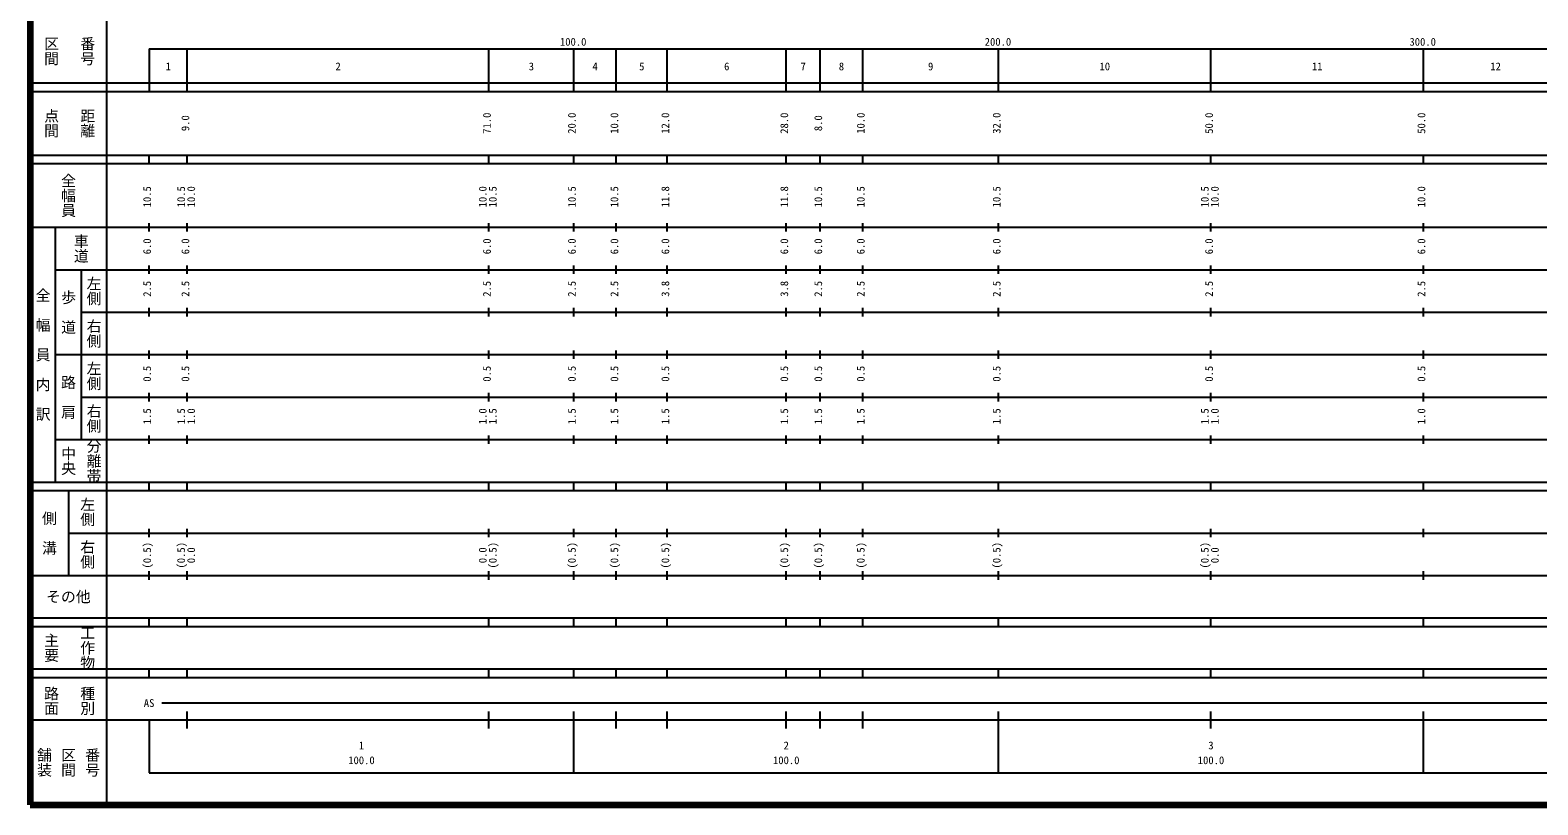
# Model space of a CAD drawing. Units: millimetres on the paper, enlarged 1000 times. Extents: x 40000 to 680000, y 20000 to 380000.
# Drawn here: x 40000 to 394951, y 20000 to 202409 of the extents above; entities that cross this region are included whole.
import ezdxf
from ezdxf.enums import TextEntityAlignment as Align

# ---------------------------------------------------------------- set-up
doc = ezdxf.new("R2010")
doc.units = ezdxf.units.MM
doc.header["$LTSCALE"] = 1000
doc.layers.add('M-TTL', color=2, linetype='Continuous', lineweight=140)
doc.layers.add('M-TTL-BAND', color=7, linetype='Continuous', lineweight=25)
doc.styles.add('@ＭＳ ゴシック', font='')
doc.styles.add('ＭＳ ゴシック', font='')
doc.styles.get('@ＭＳ ゴシック').set_extended_font_data('@MS Gothic')
doc.styles.get('ＭＳ ゴシック').set_extended_font_data('MS Gothic')

msp = doc.modelspace()

# ---------------------------------------------------------------- linework, layer by layer
at = {"layer": 'M-TTL'}
for p, q in [((40000, 380000), (40000, 20000)), ((40000, 20000), (680000, 20000))]:
    msp.add_line(p, q, dxfattribs=at)
at = {"layer": 'M-TTL-BAND'}
for p, q in [((58000, 370000), (58000, 20000)), ((68000, 198000), (579000, 198000)), ((68000, 198000), (68000, 188000)), ((77000, 188000), (77000, 198000)), ((148000, 188000), (148000, 198000)), ((168000, 188000), (168000, 198000)), ((178000, 188000), (178000, 198000)), ((190000, 188000), (190000, 198000)), ((218000, 188000), (218000, 198000)), ((226000, 188000), (226000, 198000)), ((236000, 188000), (236000, 198000)), ((268000, 188000), (268000, 198000)), ((318000, 188000), (318000, 198000)), ((368000, 188000), (368000, 198000)), ((40000, 190000), (579000, 190000)), ((40000, 188000), (579000, 188000)), ((40000, 173000), (579000, 173000)), ((40000, 171000), (579000, 171000)), ((68000, 171000), (68000, 173000)), ((77000, 171000), (77000, 173000)), ((148000, 171000), (148000, 173000)), ((168000, 171000), (168000, 173000)), ((178000, 171000), (178000, 173000)), ((190000, 171000), (190000, 173000)), ((218000, 171000), (218000, 173000)), ((226000, 171000), (226000, 173000)), ((236000, 171000), (236000, 173000)), ((268000, 171000), (268000, 173000)), ((318000, 171000), (318000, 173000)), ((368000, 171000), (368000, 173000)), ((68000, 155000), (68000, 157000)), ((77000, 155000), (77000, 157000)), ((148000, 155000), (148000, 157000)), ((168000, 155000), (168000, 157000)), ((178000, 155000), (178000, 157000)), ((190000, 155000), (190000, 157000)), ((218000, 155000), (218000, 157000)), ((226000, 155000), (226000, 157000)), ((236000, 155000), (236000, 157000)), ((268000, 155000), (268000, 157000)), ((318000, 155000), (318000, 157000)), ((368000, 155000), (368000, 157000)), ((40000, 156000), (579000, 156000)), ((46000, 96000), (46000, 156000)), ((46000, 146000), (579000, 146000)), ((52000, 146000), (52000, 106000)), ((68000, 145000), (68000, 147000)), ((77000, 145000), (77000, 147000)), ((148000, 145000), (148000, 147000)), ((168000, 145000), (168000, 147000)), ((178000, 145000), (178000, 147000)), ((190000, 145000), (190000, 147000)), ((218000, 145000), (218000, 147000)), ((226000, 145000), (226000, 147000)), ((236000, 145000), (236000, 147000)), ((268000, 145000), (268000, 147000)), ((318000, 145000), (318000, 147000)), ((368000, 145000), (368000, 147000)), ((52000, 136000), (579000, 136000)), ((68000, 135000), (68000, 137000)), ((77000, 135000), (77000, 137000)), ((148000, 135000), (148000, 137000)), ((168000, 135000), (168000, 137000)), ((178000, 135000), (178000, 137000)), ((190000, 135000), (190000, 137000)), ((218000, 135000), (218000, 137000)), ((226000, 135000), (226000, 137000)), ((236000, 135000), (236000, 137000)), ((268000, 135000), (268000, 137000)), ((318000, 135000), (318000, 137000)), ((368000, 135000), (368000, 137000)), ((46000, 126000), (579000, 126000)), ((68000, 125000), (68000, 127000)), ((77000, 125000), (77000, 127000)), ((148000, 125000), (148000, 127000)), ((168000, 125000), (168000, 127000)), ((178000, 125000), (178000, 127000)), ((190000, 125000), (190000, 127000)), ((218000, 125000), (218000, 127000)), ((226000, 125000), (226000, 127000)), ((236000, 125000), (236000, 127000)), ((268000, 125000), (268000, 127000)), ((318000, 125000), (318000, 127000)), ((368000, 125000), (368000, 127000)), ((52000, 116000), (579000, 116000)), ((68000, 115000), (68000, 117000)), ((77000, 115000), (77000, 117000)), ((148000, 115000), (148000, 117000)), ((168000, 115000), (168000, 117000)), ((178000, 115000), (178000, 117000)), ((190000, 115000), (190000, 117000)), ((218000, 115000), (218000, 117000)), ((226000, 115000), (226000, 117000)), ((236000, 115000), (236000, 117000)), ((268000, 115000), (268000, 117000)), ((318000, 115000), (318000, 117000)), ((368000, 115000), (368000, 117000)), ((68000, 105000), (68000, 107000)), ((77000, 105000), (77000, 107000)), ((148000, 105000), (148000, 107000)), ((168000, 105000), (168000, 107000)), ((178000, 105000), (178000, 107000)), ((190000, 105000), (190000, 107000)), ((218000, 105000), (218000, 107000)), ((226000, 105000), (226000, 107000)), ((236000, 105000), (236000, 107000)), ((268000, 105000), (268000, 107000)), ((318000, 105000), (318000, 107000)), ((368000, 105000), (368000, 107000)), ((46000, 106000), (579000, 106000)), ((40000, 96000), (579000, 96000)), ((68000, 94000), (68000, 96000)), ((77000, 94000), (77000, 96000)), ((148000, 94000), (148000, 96000)), ((168000, 94000), (168000, 96000)), ((178000, 94000), (178000, 96000)), ((190000, 94000), (190000, 96000)), ((218000, 94000), (218000, 96000)), ((226000, 94000), (226000, 96000)), ((236000, 94000), (236000, 96000)), ((268000, 94000), (268000, 96000)), ((318000, 94000), (318000, 96000)), ((368000, 94000), (368000, 96000)), ((40000, 94000), (579000, 94000)), ((49000, 94000), (49000, 74000)), ((49000, 84000), (579000, 84000)), ((68000, 83000), (68000, 85000)), ((77000, 83000), (77000, 85000)), ((148000, 83000), (148000, 85000)), ((168000, 83000), (168000, 85000)), ((178000, 83000), (178000, 85000)), ((190000, 83000), (190000, 85000)), ((218000, 83000), (218000, 85000)), ((226000, 83000), (226000, 85000)), ((236000, 83000), (236000, 85000)), ((268000, 83000), (268000, 85000)), ((318000, 83000), (318000, 85000)), ((368000, 83000), (368000, 85000)), ((68000, 73000), (68000, 75000)), ((77000, 73000), (77000, 75000)), ((148000, 73000), (148000, 75000)), ((168000, 73000), (168000, 75000)), ((178000, 73000), (178000, 75000)), ((190000, 73000), (190000, 75000)), ((218000, 73000), (218000, 75000)), ((226000, 73000), (226000, 75000)), ((236000, 73000), (236000, 75000)), ((268000, 73000), (268000, 75000)), ((318000, 73000), (318000, 75000)), ((368000, 73000), (368000, 75000)), ((40000, 74000), (579000, 74000)), ((40000, 64000), (579000, 64000)), ((68000, 62000), (68000, 64000)), ((77000, 62000), (77000, 64000)), ((148000, 62000), (148000, 64000)), ((168000, 62000), (168000, 64000)), ((178000, 62000), (178000, 64000)), ((190000, 62000), (190000, 64000)), ((218000, 62000), (218000, 64000)), ((226000, 62000), (226000, 64000)), ((236000, 62000), (236000, 64000)), ((268000, 62000), (268000, 64000)), ((318000, 62000), (318000, 64000)), ((368000, 62000), (368000, 64000)), ((40000, 62000), (579000, 62000)), ((40000, 52000), (579000, 52000)), ((40000, 50000), (579000, 50000)), ((68000, 50000), (68000, 52000)), ((77000, 50000), (77000, 52000)), ((148000, 50000), (148000, 52000)), ((168000, 50000), (168000, 52000)), ((178000, 50000), (178000, 52000)), ((190000, 50000), (190000, 52000)), ((218000, 50000), (218000, 52000)), ((226000, 50000), (226000, 52000)), ((236000, 50000), (236000, 52000)), ((268000, 50000), (268000, 52000)), ((318000, 50000), (318000, 52000)), ((368000, 50000), (368000, 52000)), ((71000, 44000), (565000, 44000)), ((40000, 40000), (579000, 40000)), ((68000, 40000), (68000, 27500)), ((77000, 38000), (77000, 42000)), ((148000, 38000), (148000, 42000)), ((168000, 27500), (168000, 42000)), ((178000, 38000), (178000, 42000)), ((190000, 38000), (190000, 42000)), ((218000, 38000), (218000, 42000)), ((226000, 38000), (226000, 42000)), ((236000, 38000), (236000, 42000)), ((268000, 27500), (268000, 42000)), ((318000, 38000), (318000, 42000)), ((368000, 27500), (368000, 42000)), ((68000, 27500), (579000, 27500))]:
    msp.add_line(p, q, dxfattribs=at)

# ---------------------------------------------------------------- texts
at = {"layer": 'M-TTL-BAND', "style": '@ＭＳ ゴシック'}
for s, p in [('区間', (45000, 197500)), ('番号', (53500, 197500)), ('点間', (45000, 180500)), ('距離', (53500, 180500)), ('全幅員', (49000, 163500)), ('車道', (52000, 151000)), ('左側', (55000, 141000)), ('全\u3000幅\u3000員\u3000内\u3000訳', (43000, 126000)), ('歩\u3000道', (49000, 136000)), ('右側', (55000, 131000)), ('左側', (55000, 121000)), ('路\u3000肩', (49000, 116000)), ('右側', (55000, 111000)), ('中央', (49000, 101000)), ('分離帯', (55000, 101000)), ('左側', (53500, 89000)), ('側\u3000溝', (44500, 84000)), ('右側', (53500, 79000)), ('主要', (45000, 57000)), ('工作物', (53500, 57000)), ('路面', (45000, 44500)), ('種別', (53500, 44500)), ('舗装', (43333, 30000)), ('区間', (49000, 30000)), ('番号', (54667, 30000))]:
    msp.add_text(s, height=2566, rotation=270, dxfattribs=at).set_placement(p, align=Align.MIDDLE_CENTER)
at = {"layer": 'M-TTL-BAND', "style": 'ＭＳ ゴシック'}
for s, p in [('100.0', (167844, 198195)), ('200.0', (267844, 198195)), ('300.0', (367844, 198195)), ('1', (72500, 192405)), ('2', (112500, 192405)), ('3', (158000, 192405)), ('4', (173000, 192405)), ('5', (184000, 192405)), ('6', (204000, 192405)), ('7', (222000, 192405)), ('8', (231000, 192405)), ('9', (252000, 192405)), ('10', (293000, 192405)), ('11', (343000, 192405)), ('12', (385000, 192405)), ('AS', (68000, 42500)), ('1', (118000, 32523)), ('2', (218000, 32523)), ('3', (318000, 32523)), ('100.0', (118000, 29033)), ('100.0', (218000, 29033)), ('100.0', (318000, 29033))]:
    msp.add_text(s, height=1833, dxfattribs=at).set_placement(p, align=Align.BOTTOM_CENTER)
for s, p in [('9.0', (78000, 180500)), ('71.0', (149000, 180500)), ('20.0', (169000, 180500)), ('10.0', (179000, 180500)), ('12.0', (191000, 180500)), ('28.0', (219000, 180500)), ('8.0', (227000, 180500)), ('10.0', (237000, 180500)), ('32.0', (269000, 180500)), ('50.0', (319000, 180500)), ('50.0', (369000, 180500)), ('10.5', (69000, 163174)), ('10.5', (77000, 163174)), ('10.0', (79370, 163174)), ('10.0', (148000, 163174)), ('10.5', (150370, 163174)), ('10.5', (169000, 163174)), ('10.5', (179000, 163174)), ('11.8', (191000, 163174)), ('11.8', (219000, 163174)), ('10.5', (227000, 163174)), ('10.5', (237000, 163174)), ('10.5', (269000, 163174)), ('10.5', (318000, 163174)), ('10.0', (320370, 163174)), ('10.0', (369000, 163174)), ('6.0', (69000, 151500)), ('6.0', (78000, 151500)), ('6.0', (149000, 151500)), ('6.0', (169000, 151500)), ('6.0', (179000, 151500)), ('6.0', (191000, 151500)), ('6.0', (219000, 151500)), ('6.0', (227000, 151500)), ('6.0', (237000, 151500)), ('6.0', (269000, 151500)), ('6.0', (319000, 151500)), ('6.0', (369000, 151500)), ('2.5', (69000, 141500)), ('2.5', (78000, 141500)), ('2.5', (149000, 141500)), ('2.5', (169000, 141500)), ('2.5', (179000, 141500)), ('3.8', (191000, 141500)), ('3.8', (219000, 141500)), ('2.5', (227000, 141500)), ('2.5', (237000, 141500)), ('2.5', (269000, 141500)), ('2.5', (319000, 141500)), ('2.5', (369000, 141500)), ('0.5', (69000, 121500)), ('0.5', (78000, 121500)), ('0.5', (149000, 121500)), ('0.5', (169000, 121500)), ('0.5', (179000, 121500)), ('0.5', (191000, 121500)), ('0.5', (219000, 121500)), ('0.5', (227000, 121500)), ('0.5', (237000, 121500)), ('0.5', (269000, 121500)), ('0.5', (319000, 121500)), ('0.5', (369000, 121500)), ('1.5', (69000, 111500)), ('1.5', (77000, 111500)), ('1.0', (79370, 111500)), ('1.0', (148000, 111500)), ('1.5', (150370, 111500)), ('1.5', (169000, 111500)), ('1.5', (179000, 111500)), ('1.5', (191000, 111500)), ('1.5', (219000, 111500)), ('1.5', (227000, 111500)), ('1.5', (237000, 111500)), ('1.5', (269000, 111500)), ('1.5', (318000, 111500)), ('1.0', (320370, 111500)), ('1.0', (369000, 111500)), ('(0.5)', (69000, 78764)), ('(0.5)', (77000, 78764)), ('0.0', (79370, 78764)), ('0.0', (148000, 78764)), ('(0.5)', (150370, 78764)), ('(0.5)', (169000, 78764)), ('(0.5)', (179000, 78764)), ('(0.5)', (191000, 78764)), ('(0.5)', (219000, 78764)), ('(0.5)', (227000, 78764)), ('(0.5)', (237000, 78764)), ('(0.5)', (269000, 78764)), ('(0.5)', (318000, 78764)), ('0.0', (320370, 78764))]:
    msp.add_text(s, height=1833, rotation=90, dxfattribs=at).set_placement(p, align=Align.BOTTOM_CENTER)
msp.add_text('その他', height=2566, dxfattribs=at).set_placement((49000, 69000), align=Align.MIDDLE_CENTER)

doc.saveas('drawing.dxf')
